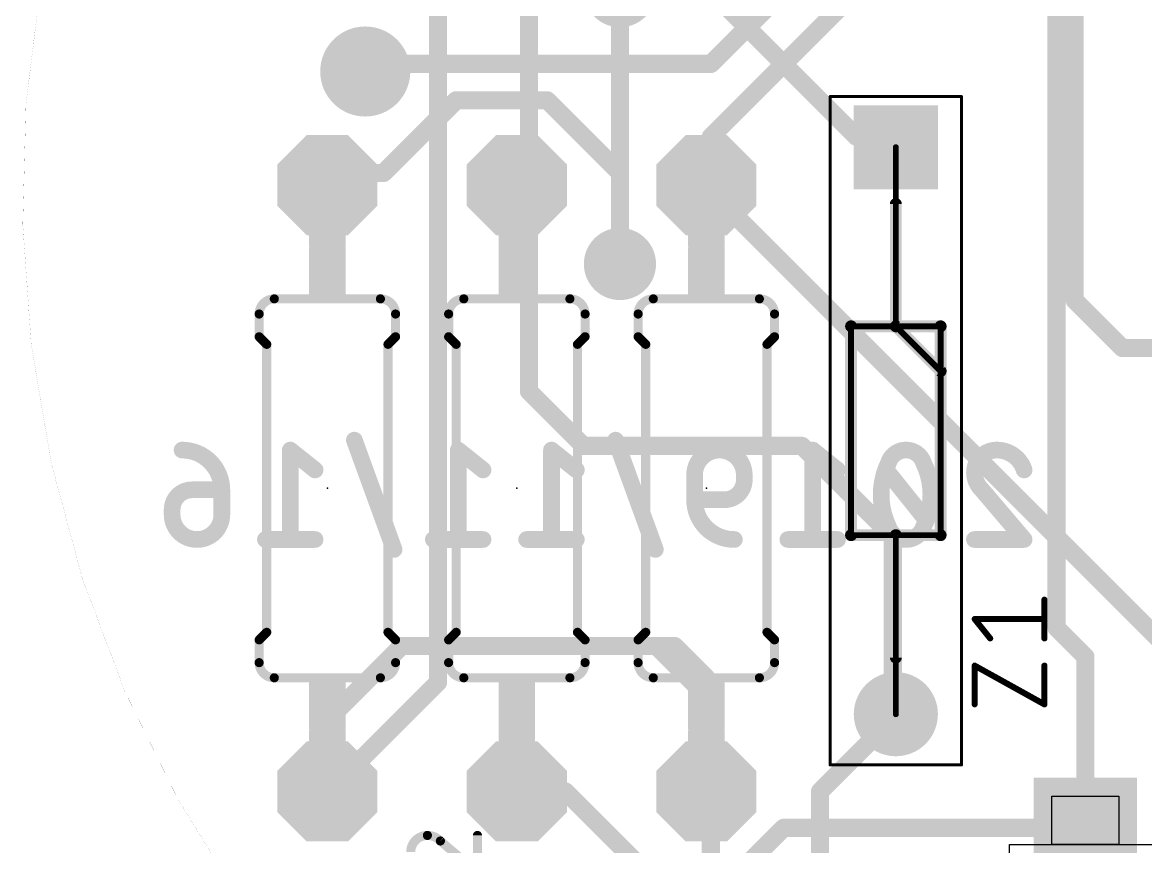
# Model space of a CAD drawing. Extents: x -0.9 to 40.8, y -0.8 to 48.5.
# Drawn here: x -0.87 to 17.95, y 9.14 to 22.95 of the extents above; entities that cross this region are included whole.
import ezdxf

# ---------------------------------------------------------------- set-up
doc = ezdxf.new("R2010")
doc.units = 0
for name, color, linetype in [('1', 12, 'CONTINUOUS'), ('16', 132, 'CONTINUOUS'), ('17', 110, 'CONTINUOUS'), ('18', 110, 'CONTINUOUS'), ('20', 31, 'CONTINUOUS'), ('21', 253, 'CONTINUOUS'), ('23', 53, 'CONTINUOUS'), ('25', 253, 'CONTINUOUS'), ('28', 253, 'CONTINUOUS'), ('51', 253, 'CONTINUOUS'), ('52', 253, 'CONTINUOUS')]:
    doc.layers.add(name, color=color, linetype=linetype)

# ---------------------------------------------------------------- blocks, each defined once
blk = doc.blocks.new('ROUNDP')
at = {"const_width": 0.5}
blk.add_lwpolyline([(0, -0.25, 1), (0, 0.25, 1), (0, -0.25)], format="xyb", dxfattribs=at)
blk = doc.blocks.new('RECT')
blk.add_solid([(-0.5, -0.5), (0.5, -0.5), (-0.5, 0.5), (0.5, 0.5)])
blk = doc.blocks.new('OCTAGONP')
at = {"const_width": 0.5}
blk.add_lwpolyline([(-0.25, -0.1036), (-0.25, 0.1036), (-0.1036, 0.25), (0.1036, 0.25), (0.25, 0.1036), (0.25, -0.1036), (0.1036, -0.25), (-0.1036, -0.25), (-0.25, -0.1036), (-0.25, 0.1036)], dxfattribs=at)
blk = doc.blocks.new('SQUAREP')
blk.add_solid([(-0.5, -0.5), (0.5, -0.5), (-0.5, 0.5), (0.5, 0.5)])
blk = doc.blocks.new('ROUNDV')
at = {"const_width": 0.5}
blk.add_lwpolyline([(0, -0.25, 1), (0, 0.25, 1), (0, -0.25)], format="xyb", dxfattribs=at)

msp = doc.modelspace()

# ---------------------------------------------------------------- linework, layer by layer
at = {"layer": '1', "const_width": 0.3048}
for points in [[(16.1544, 27.7368), (10.668, 22.2504)], [(10.668, 21.0312), (15.8496, 26.2128)], [(16.764, 18.288), (16.764, 23.1648)], [(10.668, 22.2504), (4.8768, 22.2504)], [(4.8768, 22.2504), (4.8768, 22.1234)], [(5.1816, 20.4216), (6.4008, 21.6408)], [(6.4008, 21.6408), (7.9248, 21.6408)], [(7.9248, 21.6408), (9.144, 20.4216)], [(10.668, 20.4216), (10.668, 21.0312)], [(4.2672, 20.4216), (4.2418, 20.2184)], [(4.2672, 20.4216), (5.1816, 20.4216)], [(9.144, 20.4216), (9.144, 18.8976)], [(10.668, 20.4216), (10.5918, 20.2184)], [(10.5918, 20.2184), (10.668, 20.1168)], [(10.668, 20.1168), (19.4818, 11.303)], [(17.563, 17.489), (16.764, 18.288)], [(19.1018, 17.489), (17.563, 17.489)], [(4.2418, 11.2522), (5.4864, 12.4968)], [(5.4864, 12.4968), (10.0584, 12.4968)], [(10.0584, 12.4968), (10.5918, 11.9634)], [(10.5918, 10.0584), (10.5918, 11.9634)], [(4.2418, 10.0584), (4.2418, 11.2522)], [(8.2296, 10.0584), (7.4168, 10.0584)], [(9.7536, 8.5344), (8.2296, 10.0584)], [(11.8872, 9.4488), (10.9728, 8.5344)], [(16.764, 9.4488), (11.8872, 9.4488)], [(16.764, 9.4488), (16.9418, 9.4234)]]:
    msp.add_lwpolyline(points, dxfattribs=at)
at = {"layer": '1', "const_width": 0.1524}
for points in [[(4.8768, 22.3266, 1), (4.8768, 22.1742)], [(4.953, 22.2504, 1), (4.8006, 22.2504)], [(10.668, 22.1742, 1), (10.668, 22.3266)], [(10.6141, 22.3043, 1), (10.7219, 22.1965)], [(4.8006, 22.1234, 1), (4.953, 22.1234)], [(6.4008, 21.717, 1), (6.4008, 21.5646)], [(6.4547, 21.5869, 1), (6.3469, 21.6947)], [(7.9787, 21.6947, 1), (7.8709, 21.5869)], [(7.9248, 21.5646, 1), (7.9248, 21.717)], [(10.7442, 21.0312, 1), (10.5918, 21.0312)], [(10.6141, 21.0851, 1), (10.7219, 20.9773)], [(4.2672, 20.4978, 1), (4.2672, 20.3454)], [(4.3428, 20.4121, 1), (4.1916, 20.4311)], [(5.1277, 20.4755, 1), (5.2355, 20.3677)], [(5.1816, 20.3454, 1), (5.1816, 20.4978)], [(9.2202, 20.4216, 1), (9.0678, 20.4216)], [(9.0901, 20.3677, 1), (9.1979, 20.4755)], [(10.7393, 20.3948, 1), (10.5967, 20.4484)], [(10.6528, 20.2641, 1), (10.5308, 20.1727)], [(10.5918, 20.4216, 1), (10.7442, 20.4216)], [(4.1662, 20.2279, 1), (4.3174, 20.2089)], [(10.5205, 20.2452, 1), (10.6631, 20.1916)], [(10.7219, 20.1707, 1), (10.6141, 20.0629)], [(10.607, 20.0711, 1), (10.729, 20.1625)], [(9.0678, 18.8976, 1), (9.2202, 18.8976)], [(16.8179, 18.3419, 1), (16.7101, 18.2341)], [(16.6878, 18.288, 1), (16.8402, 18.288)], [(17.563, 17.5652, 1), (17.563, 17.4128)], [(17.5091, 17.4351, 1), (17.6169, 17.5429)], [(5.4864, 12.573, 1), (5.4864, 12.4206)], [(5.5403, 12.4429, 1), (5.4325, 12.5507)], [(10.1123, 12.5507, 1), (10.0045, 12.4429)], [(10.0584, 12.4206, 1), (10.0584, 12.573)], [(10.668, 11.9634, 1), (10.5156, 11.9634)], [(10.5379, 11.9095, 1), (10.6457, 12.0173)], [(4.318, 11.2522, 1), (4.1656, 11.2522)], [(4.1879, 11.3061, 1), (4.2957, 11.1983)], [(7.4168, 10.1346, 1), (7.4168, 9.9822)], [(8.2835, 10.1123, 1), (8.1757, 10.0045)], [(8.2296, 9.9822, 1), (8.2296, 10.1346)], [(4.1656, 10.0584, 1), (4.318, 10.0584)], [(10.5156, 10.0584, 1), (10.668, 10.0584)], [(11.8872, 9.525, 1), (11.8872, 9.3726)], [(11.9411, 9.3949, 1), (11.8333, 9.5027)], [(16.7748, 9.5242, 1), (16.7532, 9.3734)], [(16.764, 9.3726, 1), (16.764, 9.525)], [(16.931, 9.348, 1), (16.9526, 9.4988)]]:
    msp.add_lwpolyline(points, format="xyb", dxfattribs=at)
at = {"layer": '16', "const_width": 0.3048}
for points in [[(8.2296, 25.908), (13.1064, 21.0312)], [(7.62, 25.2984), (7.62, 20.4216)], [(6.096, 12.4968), (6.096, 24.384)], [(16.4592, 12.8016), (16.4592, 24.384)], [(9.144, 18.8976), (9.144, 23.4696)], [(13.1064, 21.0312), (13.716, 21.0312)], [(13.716, 21.0312), (13.7668, 20.8534)], [(7.62, 20.4216), (7.4168, 20.2184)], [(7.62, 16.764), (7.62, 20.4216)], [(8.5344, 15.8496), (7.62, 16.764)], [(8.5344, 15.8496), (12.192, 15.8496)], [(12.192, 15.8496), (13.716, 14.3256)], [(13.716, 14.3256), (13.716, 11.2776)], [(16.9418, 12.319), (16.4592, 12.8016)], [(6.096, 11.8872), (6.096, 12.4968)], [(9.7536, 12.4968), (6.096, 12.4968)], [(10.5918, 11.6586), (9.7536, 12.4968)], [(16.9418, 9.4234), (16.9418, 12.319)], [(4.2672, 10.0584), (6.096, 11.8872)], [(10.5918, 10.0584), (10.5918, 11.6586)], [(13.716, 11.2776), (13.7668, 11.3534)], [(12.4968, 10.0584), (13.716, 11.2776)], [(4.2672, 10.0584), (4.2418, 10.0584)], [(10.5918, 10.0584), (10.668, 10.0584)], [(10.668, 10.0584), (10.668, 7.4059)], [(12.4968, 8.1534), (12.4968, 10.0584)]]:
    msp.add_lwpolyline(points, dxfattribs=at)
at = {"layer": '16', "const_width": 0.1524}
for points in [[(13.1064, 21.1074, 1), (13.1064, 20.955)], [(13.0525, 20.9773, 1), (13.1603, 21.0851)], [(13.7893, 21.0521, 1), (13.6427, 21.0103)], [(13.716, 20.955, 1), (13.716, 21.1074)], [(13.6935, 20.8325, 1), (13.8401, 20.8743)], [(7.6962, 20.4216, 1), (7.5438, 20.4216)], [(7.6739, 20.3677, 1), (7.5661, 20.4755)], [(7.3629, 20.2723, 1), (7.4707, 20.1645)], [(7.5438, 20.4216, 1), (7.6962, 20.4216)], [(9.0678, 18.8976, 1), (9.2202, 18.8976)], [(7.6739, 16.8179, 1), (7.5661, 16.7101)], [(7.5438, 16.764, 1), (7.6962, 16.764)], [(8.5344, 15.9258, 1), (8.5344, 15.7734)], [(12.2459, 15.9035, 1), (12.1381, 15.7957)], [(12.192, 15.7734, 1), (12.192, 15.9258)], [(8.4805, 15.7957, 1), (8.5883, 15.9035)], [(13.7922, 14.3256, 1), (13.6398, 14.3256)], [(13.6621, 14.2717, 1), (13.7699, 14.3795)], [(16.5131, 12.8555, 1), (16.4053, 12.7477)], [(16.383, 12.8016, 1), (16.5354, 12.8016)], [(6.1722, 12.4968, 1), (6.0198, 12.4968)], [(6.096, 12.573, 1), (6.096, 12.4206)], [(9.8075, 12.5507, 1), (9.6997, 12.4429)], [(9.7536, 12.4206, 1), (9.7536, 12.573)], [(6.0198, 12.4968, 1), (6.1722, 12.4968)], [(17.018, 12.319, 1), (16.8656, 12.319)], [(16.8879, 12.2651, 1), (16.9957, 12.3729)], [(6.0198, 11.8872, 1), (6.1722, 11.8872)], [(6.1499, 11.8333, 1), (6.0421, 11.9411)], [(10.668, 11.6586, 1), (10.5156, 11.6586)], [(10.5379, 11.6047, 1), (10.6457, 11.7125)], [(13.8301, 11.311, 1), (13.7035, 11.3958)], [(13.6527, 11.32, 1), (13.7793, 11.2352)], [(13.6398, 11.2776, 1), (13.7922, 11.2776)], [(13.7699, 11.2237, 1), (13.6621, 11.3315)], [(4.2418, 10.1346, 1), (4.2418, 9.9822)], [(4.2133, 10.1123, 1), (4.3211, 10.0045)], [(4.2672, 9.9822, 1), (4.2672, 10.1346)], [(10.5918, 10.1346, 1), (10.5918, 9.9822)], [(10.7442, 10.0584, 1), (10.5918, 10.0584)], [(10.668, 9.9822, 1), (10.668, 10.1346)], [(12.573, 10.0584, 1), (12.4206, 10.0584)], [(12.4429, 10.1123, 1), (12.5507, 10.0045)], [(10.5156, 10.0584, 1), (10.668, 10.0584)], [(16.8656, 9.4234, 1), (17.018, 9.4234)]]:
    msp.add_lwpolyline(points, format="xyb", dxfattribs=at)
at = {"layer": '20', "const_width": 0.001}
msp.add_lwpolyline([(9.4818, 38.0284, 3.7008), (30.4818, 38.0284)], format="xyb", dxfattribs=at)
at = {"layer": '21'}
for points, const_width in [([(13.7668, 19.9034), (13.7668, 17.8534)], 0.2), ([(5.1308, 18.3134), (3.3528, 18.3134)], 0.1524), ([(8.3058, 18.3134), (6.5278, 18.3134)], 0.1524), ([(11.4808, 18.3134), (9.7028, 18.3134)], 0.1524), ([(3.0988, 18.0594), (3.0988, 17.6784)], 0.1524), ([(5.3848, 18.0594), (5.3848, 17.6784)], 0.1524), ([(6.2738, 18.0594), (6.2738, 17.6784)], 0.1524), ([(8.5598, 18.0594), (8.5598, 17.6784)], 0.1524), ([(9.4488, 18.0594), (9.4488, 17.6784)], 0.1524), ([(11.7348, 18.0594), (11.7348, 17.6784)], 0.1524), ([(13.0168, 14.3534), (13.0168, 17.8534)], 0.2), ([(13.0168, 17.8534), (14.5168, 17.8534)], 0.2), ([(13.7668, 17.8534), (14.5168, 17.1034)], 0.2), ([(14.5168, 17.8534), (14.5168, 14.3534)], 0.2), ([(3.2258, 17.5514), (3.0988, 17.6784)], 0.1524), ([(5.2578, 17.5514), (5.3848, 17.6784)], 0.1524), ([(6.4008, 17.5514), (6.2738, 17.6784)], 0.1524), ([(8.4328, 17.5514), (8.5598, 17.6784)], 0.1524), ([(9.5758, 17.5514), (9.4488, 17.6784)], 0.1524), ([(11.6078, 17.5514), (11.7348, 17.6784)], 0.1524), ([(3.2258, 17.5514), (3.2258, 12.7254)], 0.1524), ([(5.2578, 17.5514), (5.2578, 12.7254)], 0.1524), ([(6.4008, 17.5514), (6.4008, 12.7254)], 0.1524), ([(8.4328, 17.5514), (8.4328, 12.7254)], 0.1524), ([(9.5758, 17.5514), (9.5758, 12.7254)], 0.1524), ([(11.6078, 17.5514), (11.6078, 12.7254)], 0.1524), ([(14.5168, 14.3534), (13.0168, 14.3534)], 0.2), ([(13.7668, 14.3534), (13.7668, 12.3034)], 0.2), ([(3.2258, 12.7254), (3.0988, 12.5984)], 0.1524), ([(5.2578, 12.7254), (5.3848, 12.5984)], 0.1524), ([(6.4008, 12.7254), (6.2738, 12.5984)], 0.1524), ([(8.4328, 12.7254), (8.5598, 12.5984)], 0.1524), ([(9.5758, 12.7254), (9.4488, 12.5984)], 0.1524), ([(11.6078, 12.7254), (11.7348, 12.5984)], 0.1524), ([(3.0988, 12.2174), (3.0988, 12.5984)], 0.1524), ([(5.3848, 12.2174), (5.3848, 12.5984)], 0.1524), ([(6.2738, 12.2174), (6.2738, 12.5984)], 0.1524), ([(8.5598, 12.2174), (8.5598, 12.5984)], 0.1524), ([(9.4488, 12.2174), (9.4488, 12.5984)], 0.1524), ([(11.7348, 12.2174), (11.7348, 12.5984)], 0.1524), ([(5.1308, 11.9634), (3.3528, 11.9634)], 0.1524), ([(8.3058, 11.9634), (6.5278, 11.9634)], 0.1524), ([(11.4808, 11.9634), (9.7028, 11.9634)], 0.1524)]:
    msp.add_lwpolyline(points, dxfattribs=dict(at, const_width=const_width))
for points, const_width in [([(13.8168, 19.9034, 1), (13.7168, 19.9034)], 0.1), ([(3.3528, 18.3134, 0.4142), (3.0988, 18.0594)], 0.1524), ([(3.3528, 18.3515, 1), (3.3528, 18.2753)], 0.0762), ([(3.3528, 18.2753, 1), (3.3528, 18.3515)], 0.0762), ([(5.3848, 18.0594, 0.4142), (5.1308, 18.3134)], 0.1524), ([(5.1308, 18.3515, 1), (5.1308, 18.2753)], 0.0762), ([(5.1308, 18.2753, 1), (5.1308, 18.3515)], 0.0762), ([(6.5278, 18.3134, 0.4142), (6.2738, 18.0594)], 0.1524), ([(6.5278, 18.3515, 1), (6.5278, 18.2753)], 0.0762), ([(6.5278, 18.2753, 1), (6.5278, 18.3515)], 0.0762), ([(8.5598, 18.0594, 0.4142), (8.3058, 18.3134)], 0.1524), ([(8.3058, 18.3515, 1), (8.3058, 18.2753)], 0.0762), ([(8.3058, 18.2753, 1), (8.3058, 18.3515)], 0.0762), ([(9.7028, 18.3134, 0.4142), (9.4488, 18.0594)], 0.1524), ([(9.7028, 18.3515, 1), (9.7028, 18.2753)], 0.0762), ([(9.7028, 18.2753, 1), (9.7028, 18.3515)], 0.0762), ([(11.7348, 18.0594, 0.4142), (11.4808, 18.3134)], 0.1524), ([(11.4808, 18.3515, 1), (11.4808, 18.2753)], 0.0762), ([(11.4808, 18.2753, 1), (11.4808, 18.3515)], 0.0762), ([(3.1369, 18.0594, 1), (3.0607, 18.0594)], 0.0762), ([(3.0607, 18.0594, 1), (3.1369, 18.0594)], 0.0762), ([(5.4229, 18.0594, 1), (5.3467, 18.0594)], 0.0762), ([(5.3467, 18.0594, 1), (5.4229, 18.0594)], 0.0762), ([(6.3119, 18.0594, 1), (6.2357, 18.0594)], 0.0762), ([(6.2357, 18.0594, 1), (6.3119, 18.0594)], 0.0762), ([(8.5979, 18.0594, 1), (8.5217, 18.0594)], 0.0762), ([(8.5217, 18.0594, 1), (8.5979, 18.0594)], 0.0762), ([(9.4869, 18.0594, 1), (9.4107, 18.0594)], 0.0762), ([(9.4107, 18.0594, 1), (9.4869, 18.0594)], 0.0762), ([(11.7729, 18.0594, 1), (11.6967, 18.0594)], 0.0762), ([(11.6967, 18.0594, 1), (11.7729, 18.0594)], 0.0762), ([(13.0668, 17.8534, 1), (12.9668, 17.8534)], 0.1), ([(13.0168, 17.9034, 1), (13.0168, 17.8034)], 0.1), ([(13.8022, 17.8888, 1), (13.7314, 17.818)], 0.1), ([(13.7168, 17.8534, 1), (13.8168, 17.8534)], 0.1), ([(14.5668, 17.8534, 1), (14.4668, 17.8534)], 0.1), ([(14.5168, 17.8034, 1), (14.5168, 17.9034)], 0.1), ([(3.0607, 17.6784, 1), (3.1369, 17.6784)], 0.0762), ([(3.1257, 17.7053, 1), (3.0719, 17.6515)], 0.0762), ([(5.3467, 17.6784, 1), (5.4229, 17.6784)], 0.0762), ([(5.4117, 17.6515, 1), (5.3579, 17.7053)], 0.0762), ([(6.2357, 17.6784, 1), (6.3119, 17.6784)], 0.0762), ([(6.3007, 17.7053, 1), (6.2469, 17.6515)], 0.0762), ([(8.5217, 17.6784, 1), (8.5979, 17.6784)], 0.0762), ([(8.5867, 17.6515, 1), (8.5329, 17.7053)], 0.0762), ([(9.4107, 17.6784, 1), (9.4869, 17.6784)], 0.0762), ([(9.4757, 17.7053, 1), (9.4219, 17.6515)], 0.0762), ([(11.6967, 17.6784, 1), (11.7729, 17.6784)], 0.0762), ([(11.7617, 17.6515, 1), (11.7079, 17.7053)], 0.0762), ([(3.2639, 17.5514, 1), (3.1877, 17.5514)], 0.0762), ([(3.1989, 17.5245, 1), (3.2527, 17.5783)], 0.0762), ([(5.2959, 17.5514, 1), (5.2197, 17.5514)], 0.0762), ([(5.2309, 17.5783, 1), (5.2847, 17.5245)], 0.0762), ([(6.4389, 17.5514, 1), (6.3627, 17.5514)], 0.0762), ([(6.3739, 17.5245, 1), (6.4277, 17.5783)], 0.0762), ([(8.4709, 17.5514, 1), (8.3947, 17.5514)], 0.0762), ([(8.4059, 17.5783, 1), (8.4597, 17.5245)], 0.0762), ([(9.6139, 17.5514, 1), (9.5377, 17.5514)], 0.0762), ([(9.5489, 17.5245, 1), (9.6027, 17.5783)], 0.0762), ([(11.6459, 17.5514, 1), (11.5697, 17.5514)], 0.0762), ([(11.5809, 17.5783, 1), (11.6347, 17.5245)], 0.0762), ([(14.4814, 17.068, 1), (14.5522, 17.1388)], 0.1), ([(13.0168, 14.4034, 1), (13.0168, 14.3034)], 0.1), ([(12.9668, 14.3534, 1), (13.0668, 14.3534)], 0.1), ([(13.8168, 14.3534, 1), (13.7168, 14.3534)], 0.1), ([(14.4668, 14.3534, 1), (14.5668, 14.3534)], 0.1), ([(14.5168, 14.3034, 1), (14.5168, 14.4034)], 0.1), ([(3.2527, 12.6985, 1), (3.1989, 12.7523)], 0.0762), ([(5.2847, 12.7523, 1), (5.2309, 12.6985)], 0.0762), ([(6.4277, 12.6985, 1), (6.3739, 12.7523)], 0.0762), ([(8.4597, 12.7523, 1), (8.4059, 12.6985)], 0.0762), ([(9.6027, 12.6985, 1), (9.5489, 12.7523)], 0.0762), ([(11.6347, 12.7523, 1), (11.5809, 12.6985)], 0.0762), ([(3.1369, 12.5984, 1), (3.0607, 12.5984)], 0.0762), ([(3.0719, 12.6253, 1), (3.1257, 12.5715)], 0.0762), ([(3.1877, 12.7254, 1), (3.2639, 12.7254)], 0.0762), ([(5.2197, 12.7254, 1), (5.2959, 12.7254)], 0.0762), ([(5.4229, 12.5984, 1), (5.3467, 12.5984)], 0.0762), ([(5.3579, 12.5715, 1), (5.4117, 12.6253)], 0.0762), ([(6.3119, 12.5984, 1), (6.2357, 12.5984)], 0.0762), ([(6.2469, 12.6253, 1), (6.3007, 12.5715)], 0.0762), ([(6.3627, 12.7254, 1), (6.4389, 12.7254)], 0.0762), ([(8.3947, 12.7254, 1), (8.4709, 12.7254)], 0.0762), ([(8.5979, 12.5984, 1), (8.5217, 12.5984)], 0.0762), ([(8.5329, 12.5715, 1), (8.5867, 12.6253)], 0.0762), ([(9.4869, 12.5984, 1), (9.4107, 12.5984)], 0.0762), ([(9.4219, 12.6253, 1), (9.4757, 12.5715)], 0.0762), ([(9.5377, 12.7254, 1), (9.6139, 12.7254)], 0.0762), ([(11.5697, 12.7254, 1), (11.6459, 12.7254)], 0.0762), ([(11.7729, 12.5984, 1), (11.6967, 12.5984)], 0.0762), ([(11.7079, 12.5715, 1), (11.7617, 12.6253)], 0.0762), ([(3.0988, 12.2174, 0.4142), (3.3528, 11.9634)], 0.1524), ([(3.1369, 12.2174, 1), (3.0607, 12.2174)], 0.0762), ([(3.0607, 12.2174, 1), (3.1369, 12.2174)], 0.0762), ([(5.1308, 11.9634, 0.4142), (5.3848, 12.2174)], 0.1524), ([(5.4229, 12.2174, 1), (5.3467, 12.2174)], 0.0762), ([(5.3467, 12.2174, 1), (5.4229, 12.2174)], 0.0762), ([(6.2738, 12.2174, 0.4142), (6.5278, 11.9634)], 0.1524), ([(6.3119, 12.2174, 1), (6.2357, 12.2174)], 0.0762), ([(6.2357, 12.2174, 1), (6.3119, 12.2174)], 0.0762), ([(8.3058, 11.9634, 0.4142), (8.5598, 12.2174)], 0.1524), ([(8.5979, 12.2174, 1), (8.5217, 12.2174)], 0.0762), ([(8.5217, 12.2174, 1), (8.5979, 12.2174)], 0.0762), ([(9.4488, 12.2174, 0.4142), (9.7028, 11.9634)], 0.1524), ([(9.4869, 12.2174, 1), (9.4107, 12.2174)], 0.0762), ([(9.4107, 12.2174, 1), (9.4869, 12.2174)], 0.0762), ([(11.4808, 11.9634, 0.4142), (11.7348, 12.2174)], 0.1524), ([(11.7729, 12.2174, 1), (11.6967, 12.2174)], 0.0762), ([(11.6967, 12.2174, 1), (11.7729, 12.2174)], 0.0762), ([(13.7168, 12.3034, 1), (13.8168, 12.3034)], 0.1), ([(3.3528, 12.0015, 1), (3.3528, 11.9253)], 0.0762), ([(3.3528, 11.9253, 1), (3.3528, 12.0015)], 0.0762), ([(5.1308, 12.0015, 1), (5.1308, 11.9253)], 0.0762), ([(5.1308, 11.9253, 1), (5.1308, 12.0015)], 0.0762), ([(6.5278, 12.0015, 1), (6.5278, 11.9253)], 0.0762), ([(6.5278, 11.9253, 1), (6.5278, 12.0015)], 0.0762), ([(8.3058, 12.0015, 1), (8.3058, 11.9253)], 0.0762), ([(8.3058, 11.9253, 1), (8.3058, 12.0015)], 0.0762), ([(9.7028, 12.0015, 1), (9.7028, 11.9253)], 0.0762), ([(9.7028, 11.9253, 1), (9.7028, 12.0015)], 0.0762), ([(11.4808, 12.0015, 1), (11.4808, 11.9253)], 0.0762), ([(11.4808, 11.9253, 1), (11.4808, 12.0015)], 0.0762)]:
    msp.add_lwpolyline(points, format="xyb", dxfattribs=dict(at, const_width=const_width))
at = {"layer": '23'}
for p in [(13.7668, 20.8534), (4.2418, 15.1384), (7.4168, 15.1384), (10.5918, 15.1384)]:
    msp.add_point(p, dxfattribs=at)
at = {"layer": '25'}
for points, const_width in [([(16.256, 12.6231), (16.256, 13.2722)], 0.1016), ([(15.3472, 12.6231), (15.0876, 12.9476)], 0.1016), ([(15.0876, 12.9476), (16.256, 12.9476)], 0.1016), ([(15.0876, 11.5182), (15.0876, 12.1673)], 0.1016), ([(15.0876, 12.1673), (16.256, 11.5182)], 0.1016), ([(16.256, 11.5182), (16.256, 12.1673)], 0.1016), ([(6.1355, 9.2287), (6.7564, 8.7009)], 0.1524), ([(6.7564, 8.7009), (6.7564, 9.3218)], 0.1524)]:
    msp.add_lwpolyline(points, dxfattribs=dict(at, const_width=const_width))
for points, const_width in [([(16.2814, 13.2722, 1), (16.2306, 13.2722)], 0.0508), ([(15.1074, 12.9635, 1), (15.0678, 12.9318)], 0.0508), ([(15.0876, 12.973, 1), (15.0876, 12.9222)], 0.0508), ([(16.256, 12.9222, 1), (16.256, 12.973)], 0.0508), ([(15.3274, 12.6072, 1), (15.3671, 12.639)], 0.0508), ([(16.2306, 12.6231, 1), (16.2814, 12.6231)], 0.0508), ([(15.113, 12.1673, 1), (15.0622, 12.1673)], 0.0508), ([(15.0999, 12.1895, 1), (15.0753, 12.1451)], 0.0508), ([(16.2814, 12.1673, 1), (16.2306, 12.1673)], 0.0508), ([(15.0622, 11.5182, 1), (15.113, 11.5182)], 0.0508), ([(16.2306, 11.5182, 1), (16.2814, 11.5182)], 0.0508), ([(16.2437, 11.496, 1), (16.2683, 11.5404)], 0.0508), ([(5.9182, 9.3218, 0.4142), (5.6388, 9.0424)], 0.1524), ([(6.1355, 9.2287, 0.2053), (5.9182, 9.3218)], 0.1524), ([(5.9182, 9.3599, 1), (5.9182, 9.2837)], 0.0762), ([(5.9182, 9.2837, 1), (5.9182, 9.3599)], 0.0762), ([(6.1602, 9.2577, 1), (6.1108, 9.1996)], 0.0762), ([(6.1079, 9.2024, 1), (6.1631, 9.2549)], 0.0762), ([(6.7945, 9.3218, 1), (6.7183, 9.3218)], 0.0762)]:
    msp.add_lwpolyline(points, format="xyb", dxfattribs=dict(at, const_width=const_width))
at = {"layer": '28'}
for points, const_width in [([(4.7601, 15.9699, 1), (4.6288, 15.9221)], 0.1397), ([(9.1369, 15.9699, 1), (9.0056, 15.9221)], 0.1397), ([(2.4739, 15.1135, 0.4142), (1.8078, 15.7795)], 0.2794), ([(1.8078, 15.8493, 1), (1.8078, 15.7096)], 0.1397), ([(3.6906, 15.7795, 1), (3.5509, 15.7795)], 0.1397), ([(3.6643, 15.834, 1), (3.5771, 15.725)], 0.1397), ([(6.5042, 15.7795, 1), (6.3645, 15.7795)], 0.1397), ([(6.478, 15.834, 1), (6.3907, 15.725)], 0.1397), ([(8.0411, 15.834, 1), (7.9538, 15.725)], 0.1397), ([(8.0673, 15.7795, 1), (7.9276, 15.7795)], 0.1397), ([(11.2273, 15.3632, 1), (10.3948, 15.3632)], 0.2794), ([(12.444, 15.7795, 1), (12.3043, 15.7795)], 0.1397), ([(12.4178, 15.834, 1), (12.3305, 15.725)], 0.1397), ([(13.9373, 15.7795, 0.3205), (13.6459, 15.5714)], 0.2794), ([(14.2287, 15.5714, 0.3205), (13.9373, 15.7795)], 0.2794), ([(13.9373, 15.8493, 1), (13.9373, 15.7097)], 0.1397), ([(13.9373, 15.7097, 1), (13.9373, 15.8493)], 0.1397), ([(15.4588, 15.7795, 0.4142), (15.0841, 15.4049)], 0.2794), ([(15.9167, 15.4465, 0.3252), (15.4588, 15.7795)], 0.2794), ([(15.4588, 15.8493, 1), (15.4588, 15.7097)], 0.1397), ([(15.4588, 15.7096, 1), (15.4588, 15.8494)], 0.1397), ([(13.6459, 15.5714, 0.1139), (13.521, 15.0302)], 0.2794), ([(13.5798, 15.594, 1), (13.712, 15.5487)], 0.1397), ([(13.7087, 15.5408, 1), (13.5831, 15.602)], 0.1397), ([(14.3536, 15.0302, 0.1139), (14.2287, 15.5714)], 0.2794), ([(14.2915, 15.602, 1), (14.1659, 15.5408)], 0.1397), ([(14.1626, 15.5487, 1), (14.2948, 15.594)], 0.1397), ([(3.9933, 15.3919, 1), (4.0806, 15.501)], 0.1397), ([(6.807, 15.3919, 1), (6.8942, 15.501)], 0.1397), ([(8.3701, 15.3919, 1), (8.4574, 15.501)], 0.1397), ([(10.4646, 15.3632, 1), (10.3249, 15.3632)], 0.1397), ([(10.3249, 15.3632, 1), (10.4646, 15.3632)], 0.1397), ([(11.2972, 15.3632, 1), (11.1575, 15.3632)], 0.1397), ([(11.1575, 15.3632, 1), (11.2972, 15.3632)], 0.1397), ([(12.7468, 15.3919, 1), (12.8341, 15.501)], 0.1397), ([(13.6588, 15.4901, 1), (13.5497, 15.4028)], 0.1397), ([(15.0841, 15.4049, 0.2053), (15.209, 15.1135)], 0.2794), ([(15.154, 15.4049, 1), (15.0143, 15.4048)], 0.1397), ([(15.0143, 15.4049, 1), (15.154, 15.4049)], 0.1397), ([(15.8502, 15.425, 1), (15.9832, 15.468)], 0.1397), ([(1.9743, 15.1135, 0.4142), (1.6413, 14.7804)], 0.2794), ([(1.9743, 15.1833, 1), (1.9743, 15.0436)], 0.1397), ([(1.9743, 15.0436, 1), (1.9743, 15.1833)], 0.1397), ([(2.5437, 15.1135, 1), (2.404, 15.1135)], 0.1397), ([(2.4739, 15.0436, 1), (2.4739, 15.1833)], 0.1397), ([(10.8943, 14.9469, 0.4142), (11.2273, 15.28)], 0.2794), ([(11.2972, 15.28, 1), (11.1575, 15.28)], 0.1397), ([(11.1575, 15.28, 1), (11.2972, 15.28)], 0.1397), ([(15.2622, 15.1587, 1), (15.1558, 15.0682)], 0.1397), ([(2.404, 15.1135, 1), (2.5437, 15.1135)], 0.1397), ([(10.4646, 14.9469, 1), (10.3249, 14.9469)], 0.1397), ([(10.3948, 15.0168, 1), (10.3948, 14.8771)], 0.1397), ([(10.3948, 14.9469, 0.4142), (11.0608, 14.2809)], 0.2794), ([(10.8943, 15.0168, 1), (10.8943, 14.8771)], 0.1397), ([(10.8943, 14.8771, 1), (10.8943, 15.0168)], 0.1397), ([(13.521, 15.0302, 0.1139), (13.6459, 14.489)], 0.2794), ([(13.5909, 15.0302, 1), (13.4512, 15.0302)], 0.1397), ([(13.4512, 15.0302, 1), (13.5909, 15.0302)], 0.1397), ([(14.2287, 14.489, 0.1139), (14.3536, 15.0302)], 0.2794), ([(14.4234, 15.0302, 1), (14.2837, 15.0302)], 0.1397), ([(14.2837, 15.0302, 1), (14.4234, 15.0302)], 0.1397), ([(15.1609, 15.0629, 1), (15.2572, 15.164)], 0.1397), ([(1.7112, 14.7804, 1), (1.5715, 14.7804)], 0.1397), ([(10.3249, 14.9469, 1), (10.4646, 14.9469)], 0.1397), ([(1.5715, 14.7804, 1), (1.7112, 14.7804)], 0.1397), ([(1.6413, 14.6972, 1), (2.4739, 14.6972)], 0.2794), ([(1.7112, 14.6972, 1), (1.5715, 14.6972)], 0.1397), ([(1.5715, 14.6972, 1), (1.7112, 14.6972)], 0.1397), ([(2.5437, 14.6972, 1), (2.404, 14.6972)], 0.1397), ([(2.404, 14.6972, 1), (2.5437, 14.6972)], 0.1397), ([(14.2158, 14.5703, 1), (14.3249, 14.6576)], 0.1397), ([(13.712, 14.5117, 1), (13.5798, 14.4664)], 0.1397), ([(13.6459, 14.489, 0.3205), (13.9373, 14.2809)], 0.2794), ([(13.5831, 14.4584, 1), (13.7087, 14.5196)], 0.1397), ([(13.9373, 14.2809, 0.3205), (14.2287, 14.489)], 0.2794), ([(14.1659, 14.5196, 1), (14.2915, 14.4584)], 0.1397), ([(14.2948, 14.4664, 1), (14.1626, 14.5117)], 0.1397), ([(3.2044, 14.3508, 1), (3.2044, 14.2111)], 0.1397), ([(3.5509, 14.2809, 1), (3.6906, 14.2809)], 0.1397), ([(4.037, 14.2111, 1), (4.037, 14.3508)], 0.1397), ([(6.018, 14.3508, 1), (6.018, 14.2111)], 0.1397), ([(6.3645, 14.2809, 1), (6.5042, 14.2809)], 0.1397), ([(6.8506, 14.2111, 1), (6.8506, 14.3508)], 0.1397), ([(7.5812, 14.3508, 1), (7.5812, 14.2111)], 0.1397), ([(7.9276, 14.2809, 1), (8.0673, 14.2809)], 0.1397), ([(8.4137, 14.2111, 1), (8.4137, 14.3508)], 0.1397), ([(11.0608, 14.2111, 1), (11.0608, 14.3508)], 0.1397), ([(11.9579, 14.3508, 1), (11.9579, 14.2111)], 0.1397), ([(12.3043, 14.2809, 1), (12.444, 14.2809)], 0.1397), ([(12.7905, 14.2111, 1), (12.7905, 14.3508)], 0.1397), ([(13.9373, 14.3507, 1), (13.9373, 14.2111)], 0.1397), ([(13.9373, 14.2111, 1), (13.9373, 14.3507)], 0.1397), ([(15.0841, 14.3508, 1), (15.0841, 14.2111)], 0.1397), ([(15.8635, 14.2357, 1), (15.9699, 14.3261)], 0.1397), ([(15.9167, 14.2111, 1), (15.9167, 14.3508)], 0.1397), ([(5.2949, 14.0905, 1), (5.4262, 14.1383)], 0.1397), ([(9.6716, 14.0905, 1), (9.8029, 14.1383)], 0.1397)]:
    msp.add_lwpolyline(points, format="xyb", dxfattribs=dict(at, const_width=const_width))
at = {"layer": '28', "const_width": 0.2794}
for points in [[(5.3605, 14.1144), (4.6945, 15.946)], [(9.7373, 14.1144), (9.0712, 15.946)], [(4.037, 15.4465), (3.6207, 15.7795)], [(3.6207, 15.7795), (3.6207, 14.2809)], [(6.8506, 15.4465), (6.4343, 15.7795)], [(6.4343, 15.7795), (6.4343, 14.2809)], [(8.4137, 15.4465), (7.9974, 15.7795)], [(7.9974, 15.7795), (7.9974, 14.2809)], [(12.7905, 15.4465), (12.3742, 15.7795)], [(12.3742, 15.7795), (12.3742, 14.2809)], [(10.3948, 15.3632), (10.3948, 14.9469)], [(11.2273, 15.28), (11.2273, 15.3632)], [(14.2703, 14.6139), (13.6043, 15.4465)], [(2.4739, 15.1135), (1.9743, 15.1135)], [(2.4739, 14.6972), (2.4739, 15.1135)], [(15.209, 15.1135), (15.9167, 14.2809)], [(10.3948, 14.9469), (10.8943, 14.9469)], [(1.6413, 14.7804), (1.6413, 14.6972)], [(4.037, 14.2809), (3.2044, 14.2809)], [(6.8506, 14.2809), (6.018, 14.2809)], [(8.4137, 14.2809), (7.5812, 14.2809)], [(12.7905, 14.2809), (11.9579, 14.2809)], [(15.9167, 14.2809), (15.0841, 14.2809)]]:
    msp.add_lwpolyline(points, dxfattribs=at)
at = {"layer": '51'}
for points, const_width in [([(12.6668, 10.5034), (12.6668, 21.7034)], 0.05), ([(12.6668, 21.7034), (14.8668, 21.7034)], 0.05), ([(14.8668, 21.7034), (14.8668, 10.5034)], 0.05), ([(13.7668, 20.8534), (13.7668, 17.8534)], 0.1), ([(4.2418, 20.2184), (4.2418, 19.2024)], 0.6096), ([(7.4168, 20.2184), (7.4168, 19.2024)], 0.6096), ([(10.5918, 20.2184), (10.5918, 19.2024)], 0.6096), ([(13.0168, 14.3534), (13.0168, 17.8534)], 0.1), ([(13.0168, 17.8534), (14.5168, 17.8534)], 0.1), ([(13.7668, 17.8534), (14.5168, 17.1034)], 0.1), ([(14.5168, 17.8534), (14.5168, 14.3534)], 0.1), ([(14.5168, 14.3534), (13.0168, 14.3534)], 0.1), ([(13.7668, 14.3534), (13.7668, 11.3534)], 0.1), ([(4.2418, 10.0584), (4.2418, 11.0744)], 0.6096), ([(7.4168, 10.0584), (7.4168, 11.0744)], 0.6096), ([(10.5918, 10.0584), (10.5918, 11.0744)], 0.6096), ([(14.8668, 10.5034), (12.6668, 10.5034)], 0.05)]:
    msp.add_lwpolyline(points, dxfattribs=dict(at, const_width=const_width))
for points, const_width in [([(12.6793, 21.7034, 1), (12.6543, 21.7034)], 0.025), ([(12.6668, 21.7159, 1), (12.6668, 21.6909)], 0.025), ([(14.8793, 21.7034, 1), (14.8543, 21.7034)], 0.025), ([(14.8668, 21.6909, 1), (14.8668, 21.7159)], 0.025), ([(13.7918, 20.8534, 1), (13.7418, 20.8534)], 0.05), ([(4.3942, 20.2184, 1), (4.0894, 20.2184)], 0.3048), ([(7.5692, 20.2184, 1), (7.2644, 20.2184)], 0.3048), ([(10.7442, 20.2184, 1), (10.4394, 20.2184)], 0.3048), ([(4.0894, 19.2024, 1), (4.3942, 19.2024)], 0.3048), ([(7.2644, 19.2024, 1), (7.5692, 19.2024)], 0.3048), ([(10.4394, 19.2024, 1), (10.7442, 19.2024)], 0.3048), ([(13.0418, 17.8534, 1), (12.9918, 17.8534)], 0.05), ([(13.0168, 17.8784, 1), (13.0168, 17.8284)], 0.05), ([(13.7845, 17.8711, 1), (13.7491, 17.8357)], 0.05), ([(13.7418, 17.8534, 1), (13.7918, 17.8534)], 0.05), ([(14.5418, 17.8534, 1), (14.4918, 17.8534)], 0.05), ([(14.5168, 17.8284, 1), (14.5168, 17.8784)], 0.05), ([(14.4991, 17.0857, 1), (14.5345, 17.1211)], 0.05), ([(13.0168, 14.3784, 1), (13.0168, 14.3284)], 0.05), ([(12.9918, 14.3534, 1), (13.0418, 14.3534)], 0.05), ([(13.7918, 14.3534, 1), (13.7418, 14.3534)], 0.05), ([(14.4918, 14.3534, 1), (14.5418, 14.3534)], 0.05), ([(14.5168, 14.3284, 1), (14.5168, 14.3784)], 0.05), ([(4.3942, 11.0744, 1), (4.0894, 11.0744)], 0.3048), ([(7.5692, 11.0744, 1), (7.2644, 11.0744)], 0.3048), ([(10.7442, 11.0744, 1), (10.4394, 11.0744)], 0.3048), ([(13.7418, 11.3534, 1), (13.7918, 11.3534)], 0.05), ([(12.6668, 10.5159, 1), (12.6668, 10.4909)], 0.025), ([(12.6543, 10.5034, 1), (12.6793, 10.5034)], 0.025), ([(14.8543, 10.5034, 1), (14.8793, 10.5034)], 0.025), ([(14.8668, 10.4909, 1), (14.8668, 10.5159)], 0.025), ([(4.0894, 10.0584, 1), (4.3942, 10.0584)], 0.3048), ([(7.2644, 10.0584, 1), (7.5692, 10.0584)], 0.3048), ([(10.4394, 10.0584, 1), (10.7442, 10.0584)], 0.3048)]:
    msp.add_lwpolyline(points, format="xyb", dxfattribs=dict(at, const_width=const_width))
at = {"layer": '52'}
for p, q in [((16.383, 9.1694), (16.383, 9.9822)), ((16.383, 9.9822), (17.5006, 9.9822)), ((17.5006, 9.9822), (17.5006, 9.1694)), ((15.6718, 5.9182), (15.6718, 9.1694)), ((15.6718, 9.1694), (25.8318, 9.1694)), ((17.5006, 9.1694), (16.383, 9.1694))]:
    msp.add_line(p, q, dxfattribs=at)

# ---------------------------------------------------------------- block references
at = {"layer": '17'}
for name, p, xscale, yscale, rotation in [('ROUNDP', (4.8768, 22.1234), 1.5096, 1.5096, 270), ('ROUNDP', (4.8768, 22.1234), 1.5096, 1.5096, 270), ('SQUAREP', (13.7668, 20.8534), 1.4096, 1.4096, 270), ('SQUAREP', (13.7668, 20.8534), 1.4096, 1.4096, 270), ('OCTAGONP', (4.2418, 20.2184), 1.6764, 1.6764, 90), ('OCTAGONP', (4.2418, 20.2184), 1.6764, 1.6764, 90), ('OCTAGONP', (7.4168, 20.2184), 1.6764, 1.6764, 90), ('OCTAGONP', (7.4168, 20.2184), 1.6764, 1.6764, 90), ('OCTAGONP', (10.5918, 20.2184), 1.6764, 1.6764, 90), ('OCTAGONP', (10.5918, 20.2184), 1.6764, 1.6764, 90), ('ROUNDP', (13.7668, 11.3534), 1.4096, 1.4096, 270), ('ROUNDP', (13.7668, 11.3534), 1.4096, 1.4096, 270), ('OCTAGONP', (4.2418, 10.0584), 1.6764, 1.6764, 90), ('OCTAGONP', (4.2418, 10.0584), 1.6764, 1.6764, 90), ('OCTAGONP', (7.4168, 10.0584), 1.6764, 1.6764, 90), ('OCTAGONP', (7.4168, 10.0584), 1.6764, 1.6764, 90), ('OCTAGONP', (10.5918, 10.0584), 1.6764, 1.6764, 90), ('OCTAGONP', (10.5918, 10.0584), 1.6764, 1.6764, 90), ('SQUAREP', (16.9418, 9.4234), 1.7272, 1.7272, 270), ('SQUAREP', (16.9418, 9.4234), 1.7272, 1.7272, 270)]:
    msp.add_blockref(name, p, dxfattribs=dict(at, xscale=xscale, yscale=yscale, rotation=rotation))
at = {"layer": '18', "xscale": 1.2096, "yscale": 1.2096}
for p in [(9.144, 23.4696), (9.144, 23.4696), (9.144, 18.8976), (9.144, 18.8976)]:
    msp.add_blockref('ROUNDV', p, dxfattribs=at)
at = {"layer": '21', "xscale": 0.8636, "yscale": 0.6096, "rotation": 90}
for p in [(4.2418, 18.7452), (7.4168, 18.7452), (10.5918, 18.7452), (4.2418, 11.5316), (7.4168, 11.5316), (10.5918, 11.5316)]:
    msp.add_blockref('RECT', p, dxfattribs=at)

doc.saveas('drawing.dxf')
